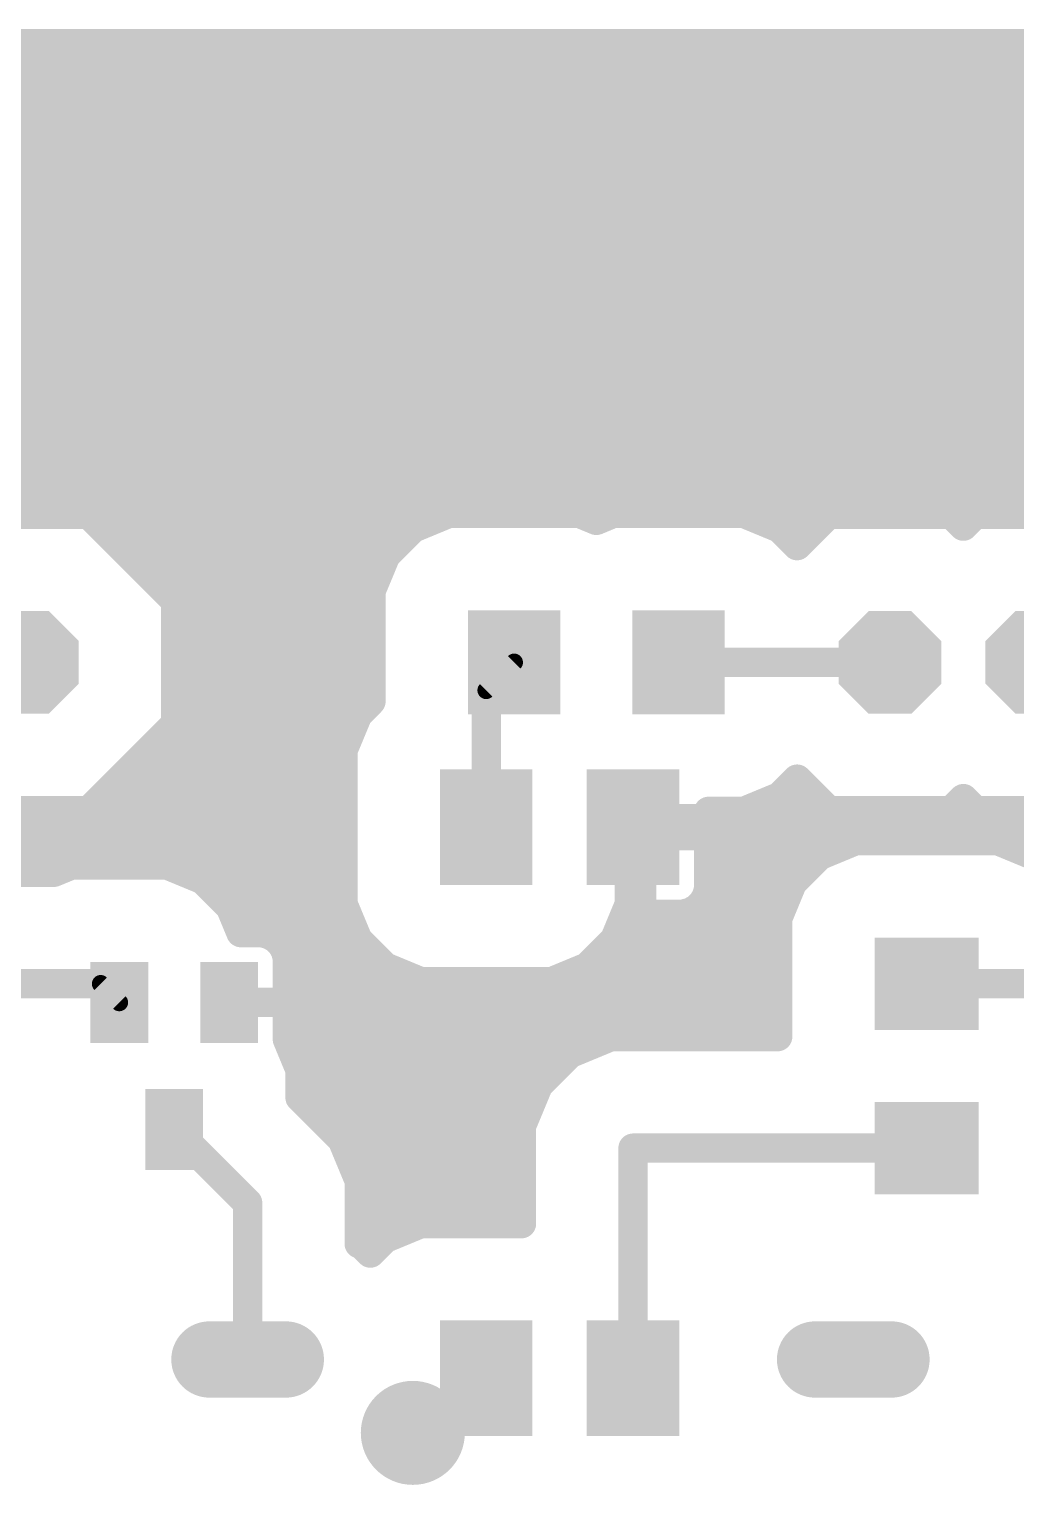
# Model space of a CAD drawing. Header units: millimetres. Extents: x 0 to 653, y 0 to 287.
# Drawn here: x 294.09 to 311.16, y 228.59 to 253.78 of the extents above; entities that cross this region are included whole.
import ezdxf

# ---------------------------------------------------------------- set-up
doc = ezdxf.new("R2010")
doc.units = ezdxf.units.MM
for name, color, linetype in [('1', 7, 'Continuous'), ('17', 7, 'Continuous'), ('18', 7, 'Continuous')]:
    doc.layers.add(name, color=color, linetype=linetype)

# ---------------------------------------------------------------- blocks, each defined once
blk = doc.blocks.new('LONGP100')
at = {"const_width": 1}
blk.add_lwpolyline([(-0.5, 0), (0.5, 0)], dxfattribs=at)
at = {"const_width": 0.5}
for points in [[(-0.5, 0.25, 1), (-0.5, -0.25)], [(0.5, -0.25, 1), (0.5, 0.25)]]:
    blk.add_lwpolyline(points, format="xyb", dxfattribs=at)
blk = doc.blocks.new('OCTAGONP')
at = {"const_width": 0.5}
blk.add_lwpolyline([(-0.25, -0.1036), (-0.25, 0.1036), (-0.1036, 0.25), (0.1036, 0.25), (0.25, 0.1036), (0.25, -0.1036), (0.1036, -0.25), (-0.1036, -0.25), (-0.25, -0.1036), (-0.25, 0.1036)], dxfattribs=at)
blk = doc.blocks.new('RECT')
blk.add_solid([(-0.5, -0.5), (0.5, -0.5), (-0.5, 0.5), (0.5, 0.5)])
blk = doc.blocks.new('ROUNDV')
at = {"const_width": 0.5}
blk.add_lwpolyline([(0, -0.25, 1), (0, 0.25, 1), (0, -0.25)], format="xyb", dxfattribs=at)

msp = doc.modelspace()

# ---------------------------------------------------------------- linework, layer by layer
at = {"layer": '1'}
for points, const_width in [([(345.509, 253.528), (264.197, 253.528)], 0.508), ([(356.072, 253.109), (262.943, 253.109)], 0.508), ([(356.24, 252.601), (262.943, 252.601)], 0.508), ([(356.459, 252.093), (262.943, 252.093)], 0.508), ([(356.967, 251.585), (262.943, 251.585)], 0.508), ([(357.964, 251.077), (262.943, 251.077)], 0.508), ([(392.157, 250.569), (262.943, 250.569)], 0.508), ([(392.14, 250.061), (262.943, 250.061)], 0.508), ([(392.14, 249.553), (262.943, 249.553)], 0.508), ([(392.14, 249.045), (262.943, 249.045)], 0.508), ([(392.14, 248.537), (262.943, 248.537)], 0.508), ([(392.538, 248.029), (262.943, 248.029)], 0.508), ([(393.046, 247.521), (262.943, 247.521)], 0.508), ([(393.554, 247.013), (262.943, 247.013)], 0.508), ([(407.521, 246.505), (262.943, 246.505)], 0.508), ([(407.982, 245.997), (262.943, 245.997)], 0.508), ([(411.295, 245.489), (262.943, 245.489)], 0.508), ([(300.729, 245.145), (301.345, 245.4)], 0.508), ([(301.345, 245.4), (303.612, 245.4)], 0.508), ([(303.612, 245.4), (303.901, 245.28)], 0.508), ([(303.901, 245.28), (304.189, 245.4)], 0.508), ([(304.189, 245.4), (306.456, 245.4)], 0.508), ([(306.456, 245.4), (307.072, 245.145)], 0.508), ([(292.996, 245.387), (295.121, 245.387)], 0.508), ([(295.121, 245.387), (296.624, 243.885)], 0.508), ([(307.374, 244.843), (307.918, 245.387)], 0.508), ([(307.918, 245.387), (310.043, 245.387)], 0.508), ([(310.043, 245.387), (310.251, 245.18)], 0.508), ([(310.251, 245.18), (310.458, 245.387)], 0.508), ([(310.458, 245.387), (312.583, 245.387)], 0.508), ([(300.565, 244.981), (295.527, 244.981)], 0.508), ([(300.258, 244.673), (300.729, 245.145)], 0.508), ([(307.072, 245.145), (307.374, 244.843)], 0.508), ([(307.512, 244.981), (307.236, 244.981)], 0.508), ([(300.002, 244.057), (300.258, 244.673)], 0.508), ([(300.175, 244.473), (296.035, 244.473)], 0.508), ([(300.002, 243.965), (296.543, 243.965)], 0.508), ([(300.002, 242.149), (300.002, 244.057)], 0.508), ([(296.624, 243.885), (296.624, 241.759)], 0.508), ([(300.002, 243.457), (296.624, 243.457)], 0.508), ([(300.002, 242.949), (296.624, 242.949)], 0.508), ([(302.479, 242.822), (301.996, 242.339)], 0.305), ([(308.981, 242.822), (305.323, 242.822)], 0.508), ([(300.002, 242.441), (296.624, 242.441)], 0.508), ([(299.775, 241.922), (300.002, 242.149)], 0.508), ([(301.996, 242.339), (301.996, 239.972)], 0.508), ([(299.786, 241.933), (296.624, 241.933)], 0.508), ([(299.519, 241.305), (299.775, 241.922)], 0.508), ([(296.624, 241.759), (295.121, 240.257)], 0.508), ([(299.569, 241.425), (296.289, 241.425)], 0.508), ([(299.519, 238.638), (299.519, 241.305)], 0.508), ([(299.519, 240.917), (295.781, 240.917)], 0.508), ([(307.374, 240.801), (307.072, 240.499)], 0.508), ([(307.918, 240.257), (307.374, 240.801)], 0.508), ([(299.519, 240.409), (295.273, 240.409)], 0.508), ([(307.072, 240.499), (306.456, 240.244)], 0.508), ([(307.766, 240.409), (306.854, 240.409)], 0.508), ([(310.251, 240.464), (310.043, 240.257)], 0.508), ([(310.306, 240.409), (310.196, 240.409)], 0.508), ([(310.458, 240.257), (310.251, 240.464)], 0.508), ([(295.121, 240.257), (292.996, 240.257)], 0.508), ([(305.844, 240.118), (304.682, 240.118)], 0.508), ([(304.682, 240.118), (304.682, 239.826)], 0.508), ([(306.456, 240.244), (305.844, 240.244)], 0.508), ([(305.844, 240.244), (305.844, 240.118)], 0.508), ([(310.043, 240.257), (307.918, 240.257)], 0.508), ([(312.583, 240.257), (310.458, 240.257)], 0.508), ([(299.519, 239.901), (286.584, 239.901)], 0.508), ([(317.617, 239.901), (304.682, 239.901)], 0.508), ([(304.682, 239.826), (304.472, 239.826)], 0.508), ([(304.472, 239.826), (304.472, 238.638)], 0.508), ([(304.682, 239.826), (305.844, 239.826)], 0.508), ([(304.682, 238.464), (304.682, 239.826)], 0.508), ([(305.844, 239.826), (305.844, 238.905)], 0.508), ([(307.765, 239.48), (308.381, 239.735)], 0.508), ([(308.381, 239.735), (310.851, 239.735)], 0.508), ([(310.851, 239.735), (311.467, 239.48)], 0.508), ([(299.519, 239.393), (293.457, 239.393)], 0.508), ([(304.682, 239.393), (304.472, 239.393)], 0.508), ([(307.677, 239.393), (305.844, 239.393)], 0.508), ([(307.293, 239.009), (307.765, 239.48)], 0.508), ([(293.66, 239.189), (294.515, 239.189)], 0.508), ([(294.515, 239.189), (294.815, 239.313)], 0.508), ([(294.815, 239.313), (296.482, 239.313)], 0.508), ([(296.482, 239.313), (297.098, 239.058)], 0.508), ([(297.098, 239.058), (297.569, 238.587)], 0.508), ([(299.519, 238.885), (297.271, 238.885)], 0.508), ([(304.682, 238.885), (304.472, 238.885)], 0.508), ([(305.844, 238.905), (305.809, 238.776)], 0.508), ([(307.242, 238.885), (305.838, 238.885)], 0.508), ([(307.038, 238.392), (307.293, 239.009)], 0.508), ([(299.775, 238.022), (299.519, 238.638)], 0.508), ([(304.472, 238.638), (304.217, 238.022)], 0.508), ([(305.742, 238.66), (305.648, 238.565)], 0.508), ([(305.809, 238.776), (305.742, 238.66)], 0.508), ([(297.569, 238.587), (297.752, 238.145)], 0.508), ([(299.628, 238.377), (297.656, 238.377)], 0.508), ([(307.038, 238.377), (304.364, 238.377)], 0.508), ([(305.403, 238.464), (304.682, 238.464)], 0.508), ([(305.532, 238.499), (305.403, 238.464)], 0.508), ([(305.648, 238.565), (305.532, 238.499)], 0.508), ([(307.038, 236.345), (307.038, 238.392)], 0.508), ([(297.752, 238.145), (298.115, 238.145)], 0.508), ([(298.115, 238.145), (298.244, 238.11)], 0.508), ([(298.244, 238.11), (298.36, 238.043)], 0.508), ([(298.36, 238.043), (298.455, 237.949)], 0.508), ([(298.455, 237.949), (298.522, 237.833)], 0.508), ([(299.928, 237.869), (298.501, 237.869)], 0.508), ([(300.246, 237.551), (299.775, 238.022)], 0.508), ([(304.217, 238.022), (303.745, 237.551)], 0.508), ([(307.038, 237.869), (304.064, 237.869)], 0.508), ([(298.522, 237.833), (298.556, 237.704)], 0.508), ([(298.556, 237.704), (298.556, 236.937)], 0.508), ([(300.704, 237.361), (298.556, 237.361)], 0.508), ([(300.862, 237.296), (300.246, 237.551)], 0.508), ([(303.745, 237.551), (303.129, 237.296)], 0.508), ([(307.038, 237.361), (303.287, 237.361)], 0.508), ([(291.518, 237.259), (295.326, 237.259)], 0.508), ([(295.326, 237.259), (295.648, 236.937)], 0.305), ([(303.129, 237.296), (300.862, 237.296)], 0.508), ([(309.616, 237.259), (313.424, 237.259)], 0.508), ([(298.556, 236.937), (297.858, 236.937)], 0.508), ([(297.858, 236.937), (297.858, 236.937)], 0.508), ([(297.858, 236.937), (298.556, 236.937)], 0.508), ([(298.556, 236.937), (298.556, 236.298)], 0.508), ([(307.038, 236.853), (298.556, 236.853)], 0.508), ([(304.151, 236.345), (298.556, 236.345)], 0.508), ([(303.442, 236.051), (304.152, 236.345)], 0.508), ([(304.152, 236.345), (307.038, 236.345)], 0.508), ([(298.556, 236.298), (298.775, 235.77)], 0.508), ([(303.228, 235.837), (298.747, 235.837)], 0.508), ([(302.899, 235.508), (303.442, 236.051)], 0.508), ([(298.775, 235.77), (298.775, 235.291)], 0.508), ([(302.825, 235.329), (298.775, 235.329)], 0.508), ([(302.605, 234.799), (302.899, 235.508)], 0.508), ([(298.775, 235.291), (299.505, 234.56)], 0.508), ([(302.614, 234.821), (299.244, 234.821)], 0.508), ([(297.868, 233.467), (296.598, 234.737)], 0.508), ([(302.605, 233.108), (302.605, 234.799)], 0.508), ([(299.505, 234.56), (299.799, 233.851)], 0.508), ([(302.605, 234.313), (299.607, 234.313)], 0.508), ([(309.616, 234.415), (304.536, 234.415)], 0.508), ([(304.536, 234.415), (304.536, 230.432)], 0.508), ([(299.799, 233.851), (299.799, 232.76)], 0.508), ([(302.605, 233.805), (299.799, 233.805)], 0.508), ([(297.868, 230.757), (297.868, 233.467)], 0.508), ([(302.605, 233.297), (299.799, 233.297)], 0.508), ([(300.246, 232.853), (300.862, 233.108)], 0.508), ([(300.862, 233.108), (302.605, 233.108)], 0.508), ([(299.992, 232.599), (300.246, 232.853)], 0.508), ([(300.182, 232.789), (299.799, 232.789)], 0.508), ([(299.799, 232.76), (299.852, 232.738)], 0.508), ([(299.852, 232.738), (299.992, 232.599)], 0.508), ([(300.726, 229.487), (301.671, 230.432)], 0.406), ([(301.671, 230.432), (301.996, 230.432)], 0.406)]:
    msp.add_lwpolyline(points, dxfattribs=dict(at, const_width=const_width))
for points, const_width in [([(301.345, 245.273, -1), (301.345, 245.527)], 0.254), ([(301.297, 245.517, -1), (301.394, 245.283)], 0.254), ([(303.564, 245.283, -1), (303.661, 245.517)], 0.254), ([(303.612, 245.527, -1), (303.612, 245.273)], 0.254), ([(304.189, 245.273, -1), (304.189, 245.527)], 0.254), ([(304.141, 245.517, -1), (304.238, 245.283)], 0.254), ([(306.408, 245.283, -1), (306.505, 245.517)], 0.254), ([(306.456, 245.527, -1), (306.456, 245.273)], 0.254), ([(295.031, 245.298, -1), (295.211, 245.477)], 0.254), ([(295.121, 245.514, -1), (295.121, 245.26)], 0.254), ([(303.949, 245.163, -1), (303.852, 245.398)], 0.254), ([(303.949, 245.398, -1), (303.852, 245.163)], 0.254), ([(307.918, 245.26, -1), (307.918, 245.514)], 0.254), ([(307.828, 245.477, -1), (308.008, 245.298)], 0.254), ([(309.954, 245.298, -1), (310.133, 245.477)], 0.254), ([(310.043, 245.514, -1), (310.043, 245.26)], 0.254), ([(310.458, 245.26, -1), (310.458, 245.514)], 0.254), ([(310.368, 245.477, -1), (310.548, 245.298)], 0.254), ([(295.527, 244.854, -1), (295.527, 245.108)], 0.254), ([(300.565, 245.108, -1), (300.565, 244.854)], 0.254), ([(300.778, 245.027, -1), (300.681, 245.262)], 0.254), ([(300.639, 245.234, -1), (300.819, 245.055)], 0.254), ([(306.983, 245.055, -1), (307.162, 245.234)], 0.254), ([(307.121, 245.262, -1), (307.024, 245.027)], 0.254), ([(307.236, 244.854, -1), (307.236, 245.108)], 0.254), ([(307.512, 245.108, -1), (307.512, 244.854)], 0.254), ([(310.341, 245.09, -1), (310.161, 245.27)], 0.254), ([(310.341, 245.27, -1), (310.161, 245.09)], 0.254), ([(300.14, 244.722, -1), (300.375, 244.624)], 0.254), ([(307.464, 244.753, -1), (307.284, 244.933)], 0.254), ([(307.464, 244.933, -1), (307.284, 244.753)], 0.254), ([(296.035, 244.346, -1), (296.035, 244.6)], 0.254), ([(300.347, 244.583, -1), (300.168, 244.763)], 0.254), ([(300.175, 244.6, -1), (300.175, 244.346)], 0.254), ([(296.543, 243.838, -1), (296.543, 244.092)], 0.254), ([(299.875, 244.057, -1), (300.129, 244.057)], 0.254), ([(300.12, 244.008, -1), (299.885, 244.106)], 0.254), ([(300.002, 244.092, -1), (300.002, 243.838)], 0.254), ([(296.497, 243.885, -1), (296.751, 243.885)], 0.254), ([(296.713, 243.974, -1), (296.534, 243.795)], 0.254), ([(296.624, 243.33, -1), (296.624, 243.584)], 0.254), ([(300.002, 243.584, -1), (300.002, 243.33)], 0.254), ([(296.624, 242.822, -1), (296.624, 243.076)], 0.254), ([(300.002, 243.076, -1), (300.002, 242.822)], 0.254), ([(302.425, 242.876, -1), (302.533, 242.768)], 0.152), ([(305.323, 242.695, -1), (305.323, 242.949)], 0.254), ([(308.981, 242.949, -1), (308.981, 242.695)], 0.254), ([(296.624, 242.314, -1), (296.624, 242.568)], 0.254), ([(300.002, 242.568, -1), (300.002, 242.314)], 0.254), ([(299.913, 242.239, -1), (300.092, 242.06)], 0.254), ([(301.869, 242.339, -1), (302.123, 242.339)], 0.254), ([(302.05, 242.285, -1), (301.942, 242.393)], 0.152), ([(296.624, 241.806, -1), (296.624, 242.06)], 0.254), ([(299.864, 241.832, -1), (299.685, 242.011)], 0.254), ([(299.657, 241.97, -1), (299.892, 241.873)], 0.254), ([(299.786, 242.06, -1), (299.786, 241.806)], 0.254), ([(300.129, 242.149, -1), (299.875, 242.149)], 0.254), ([(296.751, 241.759, -1), (296.497, 241.759)], 0.254), ([(296.534, 241.849, -1), (296.713, 241.67)], 0.254), ([(296.289, 241.298, -1), (296.289, 241.552)], 0.254), ([(299.569, 241.552, -1), (299.569, 241.298)], 0.254), ([(299.392, 241.305, -1), (299.646, 241.305)], 0.254), ([(299.637, 241.257, -1), (299.402, 241.354)], 0.254), ([(295.781, 240.79, -1), (295.781, 241.044)], 0.254), ([(299.519, 241.044, -1), (299.519, 240.79)], 0.254), ([(307.284, 240.711, -1), (307.464, 240.891)], 0.254), ([(307.284, 240.891, -1), (307.464, 240.711)], 0.254), ([(295.273, 240.282, -1), (295.273, 240.536)], 0.254), ([(299.519, 240.536, -1), (299.519, 240.282)], 0.254), ([(306.854, 240.282, -1), (306.854, 240.536)], 0.254), ([(307.162, 240.409, -1), (306.983, 240.589)], 0.254), ([(307.024, 240.617, -1), (307.121, 240.382)], 0.254), ([(307.766, 240.536, -1), (307.766, 240.282)], 0.254), ([(310.196, 240.282, -1), (310.196, 240.536)], 0.254), ([(310.161, 240.374, -1), (310.341, 240.554)], 0.254), ([(310.161, 240.554, -1), (310.341, 240.374)], 0.254), ([(310.306, 240.536, -1), (310.306, 240.282)], 0.254), ([(295.211, 240.167, -1), (295.031, 240.346)], 0.254), ([(295.121, 240.384, -1), (295.121, 240.13)], 0.254), ([(304.682, 239.991, -1), (304.682, 240.245)], 0.254), ([(304.555, 240.118, -1), (304.809, 240.118)], 0.254), ([(305.844, 240.117, -1), (305.844, 240.371)], 0.254), ([(305.717, 240.244, -1), (305.971, 240.244)], 0.254), ([(305.844, 240.245, -1), (305.844, 239.991)], 0.254), ([(306.505, 240.127, -1), (306.408, 240.361)], 0.254), ([(306.456, 240.371, -1), (306.456, 240.117)], 0.254), ([(307.918, 240.13, -1), (307.918, 240.384)], 0.254), ([(308.008, 240.346, -1), (307.828, 240.167)], 0.254), ([(310.133, 240.167, -1), (309.954, 240.346)], 0.254), ([(310.043, 240.384, -1), (310.043, 240.13)], 0.254), ([(310.458, 240.13, -1), (310.458, 240.384)], 0.254), ([(310.548, 240.346, -1), (310.368, 240.167)], 0.254), ([(299.519, 240.028, -1), (299.519, 239.774)], 0.254), ([(304.682, 239.774, -1), (304.682, 240.028)], 0.254), ([(305.971, 240.118, -1), (305.717, 240.118)], 0.254), ([(302.123, 239.972, -1), (301.869, 239.972)], 0.254), ([(304.472, 239.699, -1), (304.472, 239.953)], 0.254), ([(304.345, 239.826, -1), (304.599, 239.826)], 0.254), ([(304.682, 239.699, -1), (304.682, 239.953)], 0.254), ([(304.555, 239.826, -1), (304.809, 239.826)], 0.254), ([(304.809, 239.826, -1), (304.555, 239.826)], 0.254), ([(304.682, 239.953, -1), (304.682, 239.699)], 0.254), ([(305.717, 239.826, -1), (305.971, 239.826)], 0.254), ([(305.844, 239.953, -1), (305.844, 239.699)], 0.254), ([(308.381, 239.608, -1), (308.381, 239.862)], 0.254), ([(308.332, 239.853, -1), (308.429, 239.618)], 0.254), ([(310.802, 239.618, -1), (310.899, 239.853)], 0.254), ([(310.851, 239.862, -1), (310.851, 239.608)], 0.254), ([(299.519, 239.52, -1), (299.519, 239.266)], 0.254), ([(304.472, 239.266, -1), (304.472, 239.52)], 0.254), ([(304.682, 239.52, -1), (304.682, 239.266)], 0.254), ([(305.844, 239.266, -1), (305.844, 239.52)], 0.254), ([(307.813, 239.363, -1), (307.716, 239.597)], 0.254), ([(307.675, 239.57, -1), (307.854, 239.39)], 0.254), ([(307.677, 239.52, -1), (307.677, 239.266)], 0.254), ([(294.564, 239.072, -1), (294.467, 239.307)], 0.254), ([(294.515, 239.316, -1), (294.515, 239.062)], 0.254), ([(294.815, 239.186, -1), (294.815, 239.44)], 0.254), ([(294.766, 239.431, -1), (294.863, 239.196)], 0.254), ([(296.433, 239.196, -1), (296.53, 239.431)], 0.254), ([(296.482, 239.44, -1), (296.482, 239.186)], 0.254), ([(297.008, 238.968, -1), (297.188, 239.148)], 0.254), ([(297.146, 239.175, -1), (297.049, 238.941)], 0.254), ([(297.271, 238.758, -1), (297.271, 239.012)], 0.254), ([(299.519, 239.012, -1), (299.519, 238.758)], 0.254), ([(304.472, 238.758, -1), (304.472, 239.012)], 0.254), ([(304.682, 239.012, -1), (304.682, 238.758)], 0.254), ([(305.838, 238.758, -1), (305.838, 239.012)], 0.254), ([(305.721, 238.938, -1), (305.966, 238.872)], 0.254), ([(307.383, 238.919, -1), (307.203, 239.098)], 0.254), ([(307.176, 239.057, -1), (307.41, 238.96)], 0.254), ([(307.242, 239.012, -1), (307.242, 238.758)], 0.254), ([(299.402, 238.59, -1), (299.637, 238.687)], 0.254), ([(304.355, 238.687, -1), (304.589, 238.59)], 0.254), ([(305.852, 238.597, -1), (305.632, 238.724)], 0.254), ([(305.652, 238.75, -1), (305.832, 238.57)], 0.254), ([(305.932, 238.743, -1), (305.686, 238.809)], 0.254), ([(305.699, 238.839, -1), (305.919, 238.712)], 0.254), ([(305.971, 238.905, -1), (305.717, 238.905)], 0.254), ([(297.452, 238.538, -1), (297.687, 238.635)], 0.254), ([(297.659, 238.676, -1), (297.48, 238.497)], 0.254), ([(297.656, 238.25, -1), (297.656, 238.504)], 0.254), ([(299.646, 238.638, -1), (299.392, 238.638)], 0.254), ([(299.628, 238.504, -1), (299.628, 238.25)], 0.254), ([(304.364, 238.25, -1), (304.364, 238.504)], 0.254), ([(304.599, 238.638, -1), (304.345, 238.638)], 0.254), ([(304.682, 238.337, -1), (304.682, 238.591)], 0.254), ([(305.436, 238.341, -1), (305.37, 238.587)], 0.254), ([(305.403, 238.591, -1), (305.403, 238.337)], 0.254), ([(305.595, 238.389, -1), (305.468, 238.609)], 0.254), ([(305.499, 238.621, -1), (305.565, 238.376)], 0.254), ([(305.737, 238.476, -1), (305.558, 238.655)], 0.254), ([(305.584, 238.675, -1), (305.711, 238.455)], 0.254), ([(306.911, 238.392, -1), (307.165, 238.392)], 0.254), ([(307.038, 238.504, -1), (307.038, 238.25)], 0.254), ([(297.752, 238.018, -1), (297.752, 238.272)], 0.254), ([(298.082, 238.022, -1), (298.148, 238.268)], 0.254), ([(298.115, 238.272, -1), (298.115, 238.018)], 0.254), ([(298.181, 238, -1), (298.308, 238.22)], 0.254), ([(298.277, 238.233, -1), (298.211, 237.988)], 0.254), ([(304.809, 238.464, -1), (304.555, 238.464)], 0.254), ([(307.155, 238.344, -1), (306.921, 238.441)], 0.254), ([(297.87, 238.194, -1), (297.635, 238.096)], 0.254), ([(298.27, 237.954, -1), (298.45, 238.133)], 0.254), ([(298.424, 238.153, -1), (298.297, 237.933)], 0.254), ([(298.345, 237.885, -1), (298.565, 238.012)], 0.254), ([(298.545, 238.039, -1), (298.365, 237.859)], 0.254), ([(298.501, 237.742, -1), (298.501, 237.996)], 0.254), ([(299.685, 237.933, -1), (299.864, 238.112)], 0.254), ([(299.892, 238.071, -1), (299.657, 237.974)], 0.254), ([(299.928, 237.996, -1), (299.928, 237.742)], 0.254), ([(304.064, 237.742, -1), (304.064, 237.996)], 0.254), ([(304.334, 237.974, -1), (304.1, 238.071)], 0.254), ([(304.127, 238.112, -1), (304.307, 237.933)], 0.254), ([(307.038, 237.996, -1), (307.038, 237.742)], 0.254), ([(298.399, 237.8, -1), (298.644, 237.866)], 0.254), ([(298.632, 237.897, -1), (298.412, 237.77)], 0.254), ([(298.429, 237.704, -1), (298.683, 237.704)], 0.254), ([(298.679, 237.737, -1), (298.434, 237.671)], 0.254), ([(298.556, 237.234, -1), (298.556, 237.488)], 0.254), ([(300.198, 237.433, -1), (300.295, 237.668)], 0.254), ([(300.336, 237.641, -1), (300.156, 237.461)], 0.254), ([(300.704, 237.488, -1), (300.704, 237.234)], 0.254), ([(303.287, 237.234, -1), (303.287, 237.488)], 0.254), ([(303.835, 237.461, -1), (303.656, 237.641)], 0.254), ([(303.697, 237.668, -1), (303.794, 237.433)], 0.254), ([(307.038, 237.488, -1), (307.038, 237.234)], 0.254), ([(295.272, 237.205, -1), (295.38, 237.313)], 0.152), ([(295.326, 237.386, -1), (295.326, 237.132)], 0.254), ([(300.862, 237.169, -1), (300.862, 237.423)], 0.254), ([(300.911, 237.413, -1), (300.814, 237.178)], 0.254), ([(303.178, 237.178, -1), (303.081, 237.413)], 0.254), ([(303.129, 237.423, -1), (303.129, 237.169)], 0.254), ([(309.616, 237.132, -1), (309.616, 237.386)], 0.254), ([(297.858, 236.81, -1), (297.858, 237.064)], 0.254), ([(297.812, 236.818, -1), (297.903, 237.055)], 0.254), ([(297.858, 236.81, -1), (297.858, 237.064)], 0.254), ([(297.903, 237.055, -1), (297.812, 236.818)], 0.254), ([(298.429, 236.937, -1), (298.683, 236.937)], 0.254), ([(298.556, 236.726, -1), (298.556, 236.98)], 0.254), ([(298.556, 237.064, -1), (298.556, 236.81)], 0.254), ([(298.556, 237.064, -1), (298.556, 236.81)], 0.254), ([(307.038, 236.98, -1), (307.038, 236.726)], 0.254), ([(295.702, 236.991, -1), (295.594, 236.883)], 0.152), ([(298.683, 236.937, -1), (298.429, 236.937)], 0.254), ([(298.556, 236.218, -1), (298.556, 236.472)], 0.254), ([(304.152, 236.218, -1), (304.152, 236.472)], 0.254), ([(304.103, 236.463, -1), (304.2, 236.228)], 0.254), ([(304.151, 236.472, -1), (304.151, 236.218)], 0.254), ([(307.038, 236.472, -1), (307.038, 236.218)], 0.254), ([(298.439, 236.249, -1), (298.674, 236.346)], 0.254), ([(298.683, 236.298, -1), (298.429, 236.298)], 0.254), ([(307.165, 236.345, -1), (306.911, 236.345)], 0.254), ([(298.747, 235.71, -1), (298.747, 235.964)], 0.254), ([(303.228, 235.964, -1), (303.228, 235.71)], 0.254), ([(303.491, 235.934, -1), (303.394, 236.169)], 0.254), ([(303.352, 236.141, -1), (303.532, 235.962)], 0.254), ([(298.648, 235.77, -1), (298.902, 235.77)], 0.254), ([(298.892, 235.819, -1), (298.657, 235.722)], 0.254), ([(298.775, 235.202, -1), (298.775, 235.456)], 0.254), ([(302.989, 235.419, -1), (302.809, 235.598)], 0.254), ([(302.782, 235.557, -1), (303.017, 235.46)], 0.254), ([(302.825, 235.456, -1), (302.825, 235.202)], 0.254), ([(298.685, 235.201, -1), (298.864, 235.38)], 0.254), ([(298.902, 235.291, -1), (298.648, 235.291)], 0.254), ([(299.244, 234.694, -1), (299.244, 234.948)], 0.254), ([(302.614, 234.948, -1), (302.614, 234.694)], 0.254), ([(296.508, 234.647, -1), (296.688, 234.827)], 0.254), ([(302.478, 234.799, -1), (302.732, 234.799)], 0.254), ([(302.723, 234.75, -1), (302.488, 234.848)], 0.254), ([(299.387, 234.512, -1), (299.622, 234.609)], 0.254), ([(299.595, 234.65, -1), (299.415, 234.471)], 0.254), ([(299.607, 234.186, -1), (299.607, 234.44)], 0.254), ([(302.605, 234.44, -1), (302.605, 234.186)], 0.254), ([(304.536, 234.288, -1), (304.536, 234.542)], 0.254), ([(304.409, 234.415, -1), (304.663, 234.415)], 0.254), ([(309.616, 234.542, -1), (309.616, 234.288)], 0.254), ([(299.672, 233.851, -1), (299.926, 233.851)], 0.254), ([(299.799, 233.678, -1), (299.799, 233.932)], 0.254), ([(299.916, 233.9, -1), (299.681, 233.802)], 0.254), ([(302.605, 233.932, -1), (302.605, 233.678)], 0.254), ([(297.741, 233.467, -1), (297.995, 233.467)], 0.254), ([(297.958, 233.557, -1), (297.778, 233.377)], 0.254), ([(299.799, 233.17, -1), (299.799, 233.424)], 0.254), ([(300.862, 232.981, -1), (300.862, 233.235)], 0.254), ([(300.814, 233.226, -1), (300.911, 232.991)], 0.254), ([(302.605, 233.424, -1), (302.605, 233.17)], 0.254), ([(302.605, 233.235, -1), (302.605, 232.981)], 0.254), ([(300.295, 232.736, -1), (300.198, 232.97)], 0.254), ([(300.156, 232.943, -1), (300.336, 232.763)], 0.254), ([(302.732, 233.108, -1), (302.478, 233.108)], 0.254), ([(299.799, 232.662, -1), (299.799, 232.916)], 0.254), ([(299.75, 232.643, -1), (299.847, 232.878)], 0.254), ([(299.926, 232.76, -1), (299.672, 232.76)], 0.254), ([(299.763, 232.648, -1), (299.942, 232.828)], 0.254), ([(299.901, 232.855, -1), (299.804, 232.621)], 0.254), ([(300.081, 232.509, -1), (299.902, 232.688)], 0.254), ([(300.081, 232.688, -1), (299.902, 232.509)], 0.254), ([(300.182, 232.916, -1), (300.182, 232.662)], 0.254), ([(297.995, 230.757, -1), (297.741, 230.757)], 0.254), ([(301.671, 230.33, -1), (301.671, 230.534)], 0.203), ([(301.599, 230.504, -1), (301.743, 230.36)], 0.203), ([(301.996, 230.534, -1), (301.996, 230.33)], 0.203), ([(304.663, 230.432, -1), (304.409, 230.432)], 0.254), ([(300.798, 229.415, -1), (300.654, 229.559)], 0.203)]:
    msp.add_lwpolyline(points, format="xyb", dxfattribs=dict(at, const_width=const_width))

# ---------------------------------------------------------------- block references
at = {"layer": '1', "xscale": -1.6}
for p, yscale in [((302.479, 242.822), 1.803), ((305.323, 242.822), 1.803), ((301.996, 230.432), 2), ((304.536, 230.432), 2)]:
    msp.add_blockref('RECT', p, dxfattribs=dict(at, yscale=yscale))
at = {"layer": '1'}
for p, xscale, yscale, rotation in [((301.996, 239.972), -1.6, 2, 180), ((304.536, 239.972), -1.6, 2, 180), ((309.616, 237.259), -1.6, 1.803, 270), ((295.648, 236.937), -1, 1.4, 180), ((297.548, 236.937), -1, 1.4, 180), ((296.598, 234.737), -1, 1.4, 180), ((309.616, 234.415), -1.6, 1.803, 270)]:
    msp.add_blockref('RECT', p, dxfattribs=dict(at, xscale=xscale, yscale=yscale, rotation=rotation))
at = {"layer": '17', "xscale": -1.778, "yscale": 1.778}
for p in [(294.058, 242.822), (294.058, 242.822), (308.981, 242.822), (308.981, 242.822), (311.521, 242.822), (311.521, 242.822)]:
    msp.add_blockref('OCTAGONP', p, dxfattribs=at)
at = {"layer": '17', "xscale": -1.3208, "yscale": 1.3208, "rotation": 180}
for p in [(297.868, 230.757), (297.868, 230.757), (308.346, 230.757), (308.346, 230.757)]:
    msp.add_blockref('LONGP100', p, dxfattribs=at)
at = {"layer": '18', "xscale": -1.8, "yscale": 1.8}
msp.add_blockref('ROUNDV', (300.726, 229.487), dxfattribs=at)
msp.add_blockref('ROUNDV', (300.726, 229.487), dxfattribs=at)

doc.saveas('drawing.dxf')
